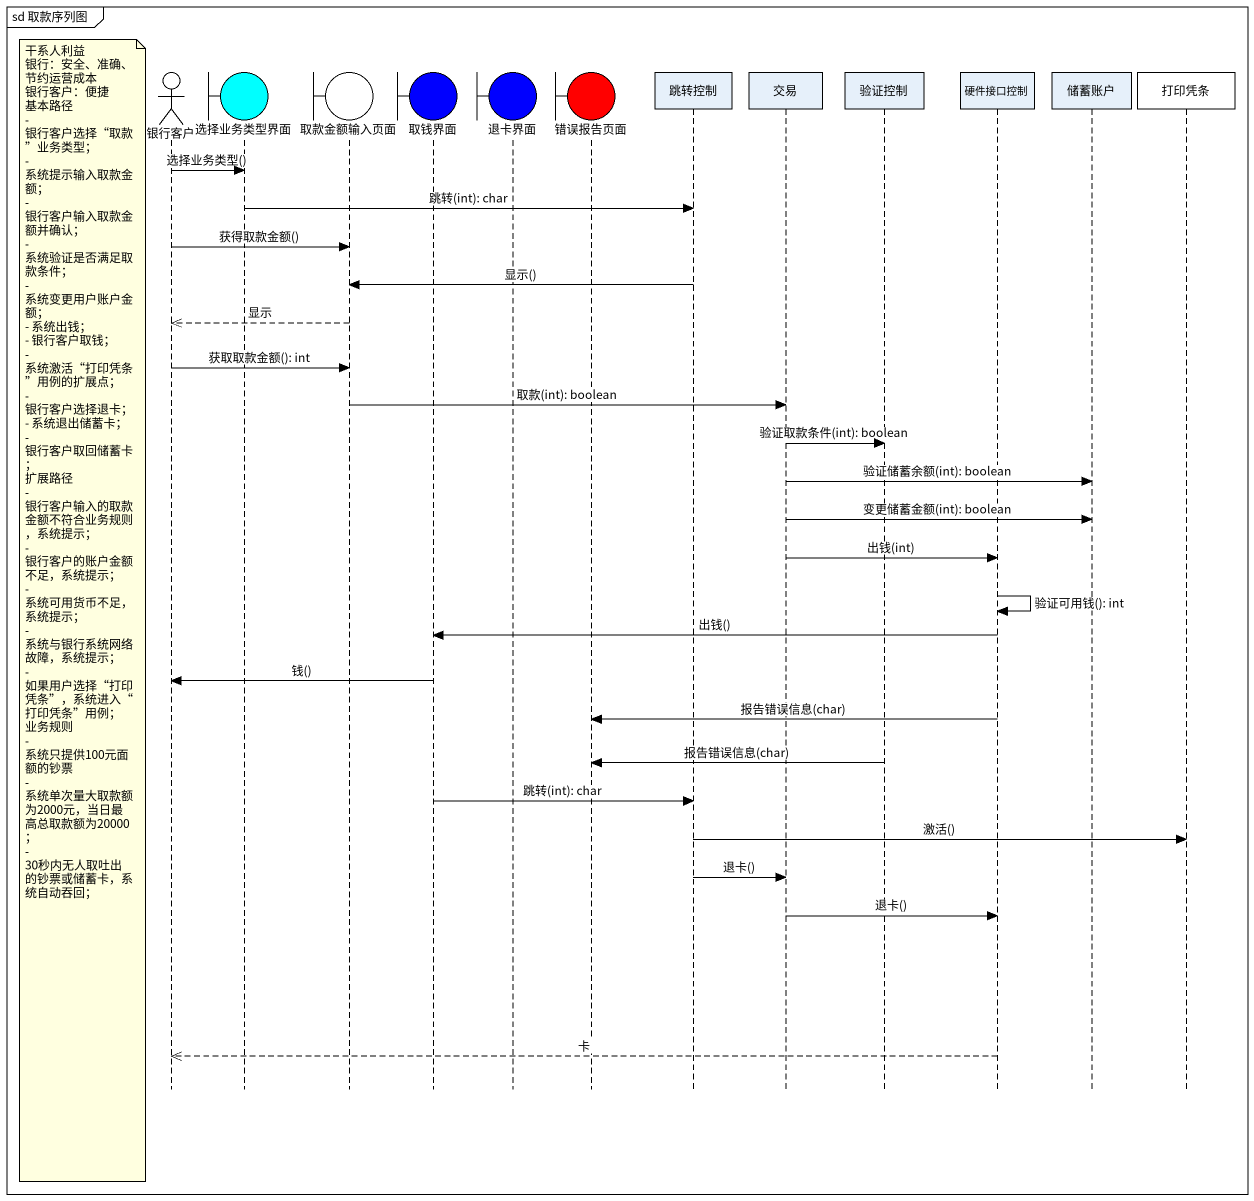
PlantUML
@startuml
mainframe sd 取款序列图
hide footbox
actor 银行客户
boundary 选择业务类型界面 #00FFFF
boundary 取款金额输入页面
boundary 取钱界面 #0000FF
boundary 退卡界面 #0000FF
boundary 错误报告页面 #FF0000
participant 跳转控制
participant 交易
participant 验证控制
participant 硬件接口控制
participant 储蓄账户
participant 打印凭条 #FFFFFF

银行客户 -> 选择业务类型界面 : 选择业务类型()
选择业务类型界面 -> 跳转控制 : 跳转(int): char
银行客户 -> 取款金额输入页面 : 获得取款金额()
跳转控制 -> 取款金额输入页面 : 显示()
取款金额输入页面 -->> 银行客户 : 显示
银行客户 -> 取款金额输入页面 : 获取取款金额(): int
取款金额输入页面 -> 交易 : 取款(int): boolean
交易 -> 验证控制 : 验证取款条件(int): boolean
交易 -> 储蓄账户 : 验证储蓄余额(int): boolean
交易 -> 储蓄账户 : 变更储蓄金额(int): boolean
交易 -> 硬件接口控制 : 出钱(int)
硬件接口控制 -> 硬件接口控制 : 验证可用钱(): int
note left of 银行客户
  干系人利益
  银行：安全、准确、节约运营成本
  银行客户：便捷
  基本路径
  - 银行客户选择“取款”业务类型；
  - 系统提示输入取款金额；
  - 银行客户输入取款金额并确认；
  - 系统验证是否满足取款条件；
  - 系统变更用户账户金额；
  - 系统出钱；
  - 银行客户取钱；
  - 系统激活“打印凭条”用例的扩展点；
  - 银行客户选择退卡；
  - 系统退出储蓄卡；
  - 银行客户取回储蓄卡；
  扩展路径
  - 银行客户输入的取款金额不符合业务规则，系统提示；
  - 银行客户的账户金额不足，系统提示；
  - 系统可用货币不足，系统提示；
  - 系统与银行系统网络故障，系统提示；
  - 如果用户选择“打印凭条”，系统进入“打印凭条”用例；
  业务规则
  - 系统只提供100元面额的钞票
  - 系统单次量大取款额为2000元，当日最高总取款额为20000；
  - 30秒内无人取吐出的钞票或储蓄卡，系统自动吞回；
end note
硬件接口控制 -> 取钱界面 : 出钱()
取钱界面 -> 银行客户 : 钱()
硬件接口控制 -> 错误报告页面 : 报告错误信息(char)
验证控制 -> 错误报告页面 : 报告错误信息(char)
取钱界面 -> 跳转控制 : 跳转(int): char
跳转控制 -> 打印凭条 : 激活()
跳转控制 -> 交易 : 退卡()
交易 -> 硬件接口控制 : 退卡()
硬件接口控制 -->> 银行客户 : 卡
@enduml
